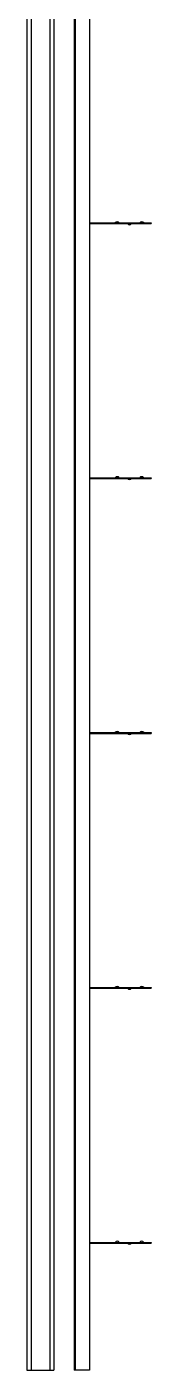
# Model space of a CAD drawing. Header units: millimetres. Extents: x 3 to 208, y -2364 to 271.
# Drawn here: x 3 to 125, y -2364 to -1047 of the extents above; entities that cross this region are included whole.
import ezdxf

# ---------------------------------------------------------------- set-up
doc = ezdxf.new("R2010")
doc.units = ezdxf.units.MM
doc.header["$LTSCALE"] = 5
doc.layers.add('HALFEN-KONSOLANKER', color=2, linetype='CONTINUOUS')

msp = doc.modelspace()

# ---------------------------------------------------------------- linework, layer by layer
at = {"layer": 'HALFEN-KONSOLANKER'}
for p, q in [((3.4, 135.5), (3.4, -2364.5)), ((7.4, 135.5), (7.4, -2364.5)), ((25.6, 135.5), (25.6, -2364.5)), ((29.6, 135.5), (29.6, -2364.5)), ((49.6, 135.5), (49.6, -2364.5)), ((50.4, 135.5), (50.4, -2364.5)), ((64.6, 135.5), (64.6, -2364.5)), ((64.6, -1239.1), (124.6, -1239.1)), ((64.6, -1239.9), (124.6, -1239.9)), ((124.6, -1239.1), (124.6, -1239.9)), ((64.6, -1489.1), (124.6, -1489.1)), ((64.6, -1489.9), (124.6, -1489.9)), ((124.6, -1489.1), (124.6, -1489.9)), ((64.6, -1739.1), (124.6, -1739.1)), ((124.6, -1739.1), (124.6, -1739.9)), ((64.6, -1739.9), (124.6, -1739.9)), ((64.6, -1989.1), (124.6, -1989.1)), ((124.6, -1989.1), (124.6, -1989.9)), ((64.6, -1989.9), (124.6, -1989.9)), ((64.6, -2239.1), (124.6, -2239.1)), ((64.6, -2239.9), (124.6, -2239.9)), ((124.6, -2239.1), (124.6, -2239.9)), ((3.4, -2364.5), (29.6, -2364.5)), ((64.6, -2364.5), (49.6, -2364.5))]:
    msp.add_line(p, q, dxfattribs=at)
for centre, start, end in [((91.6, -1240.6), 36.8699, 143.1301), ((115.6, -1240.6), 36.8699, 143.1301), ((103.6, -1238.4), 216.8699, 323.1301), ((91.6, -1490.6), 36.8699, 143.1301), ((115.6, -1490.6), 36.8699, 143.1301), ((103.6, -1488.4), 216.8699, 323.1301), ((91.6, -1740.6), 36.8699, 143.1301), ((115.6, -1740.6), 36.8699, 143.1301), ((103.6, -1738.4), 216.8699, 323.1301), ((91.6, -1990.6), 36.8699, 143.1301), ((115.6, -1990.6), 36.8699, 143.1301), ((103.6, -1988.4), 216.8699, 323.1301), ((91.6, -2240.6), 36.8699, 143.1301), ((103.6, -2238.4), 216.8699, 323.1301), ((115.6, -2240.6), 36.8699, 143.1301)]:
    msp.add_arc(centre, 2.5, start, end, dxfattribs=at)

doc.saveas('drawing.dxf')
